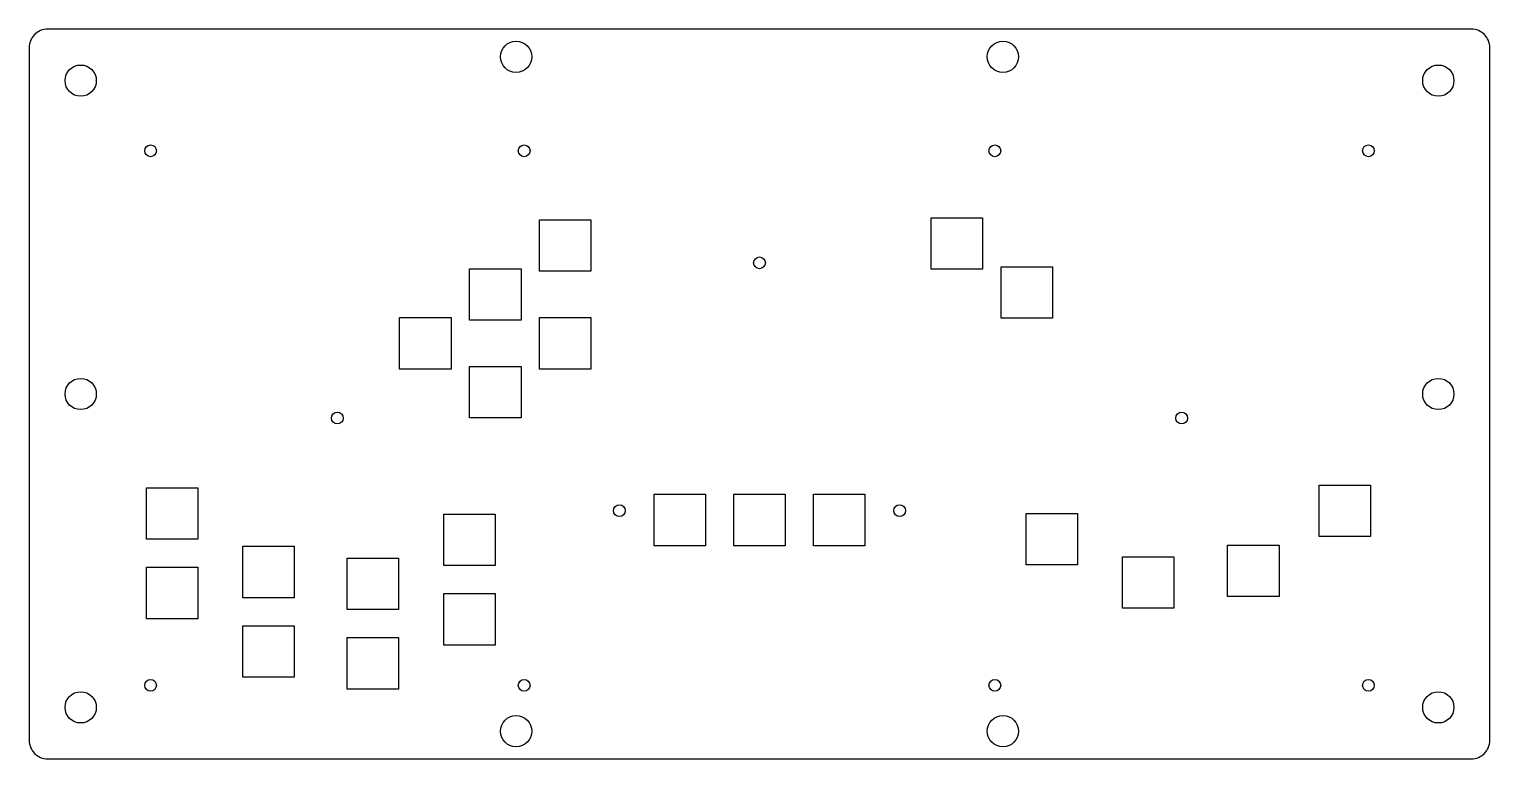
# Model space of a CAD drawing. Header units: millimetres. Extents: x -427 to -30, y 61 to 260.
import ezdxf

# ---------------------------------------------------------------- set-up
doc = ezdxf.new("R2010")
doc.units = ezdxf.units.MM
doc.header["$MEASUREMENT"] = 0

msp = doc.modelspace()

# ---------------------------------------------------------------- linework, layer by layer
msp.add_lwpolyline([(-422.2, 61.2), (-35, 61.2, 0.4142135624), (-30, 66.2), (-30, 254.8, 0.4142135624), (-35, 259.8), (-422.2, 259.8, 0.4142135624), (-427.2, 254.8), (-427.2, 66.2, 0.4142135624)], format="xyb", close=True)
for points in [[(-274.427453, 193.934578), (-288.427453, 193.934578), (-288.427453, 207.934578), (-274.427453, 207.934578)], [(-167.919603, 194.442263), (-181.919603, 194.442263), (-181.919603, 208.442263), (-167.919603, 208.442263)], [(-148.894603, 181.121263), (-162.894603, 181.121263), (-162.894603, 195.121263), (-148.894603, 195.121263)], [(-293.452453, 180.613578), (-307.452453, 180.613578), (-307.452453, 194.613578), (-293.452453, 194.613578)], [(-312.477453, 167.292578), (-326.477453, 167.292578), (-326.477453, 181.292578), (-312.477453, 181.292578)], [(-274.427453, 167.292578), (-288.427453, 167.292578), (-288.427453, 181.292578), (-274.427453, 181.292578)], [(-293.452453, 153.971578), (-307.452453, 153.971578), (-307.452453, 167.971578), (-293.452453, 167.971578)], [(-62.428481, 121.668351), (-76.428481, 121.668351), (-76.428481, 135.668351), (-62.428481, 135.668351)], [(-381.341283, 120.961424), (-395.341283, 120.961424), (-395.341283, 134.961424), (-381.341283, 134.961424)], [(-243.24, 119.20625), (-257.24, 119.20625), (-257.24, 133.20625), (-243.24, 133.20625)], [(-221.6, 119.20625), (-235.6, 119.20625), (-235.6, 133.20625), (-221.6, 133.20625)], [(-199.96, 119.20625), (-213.96, 119.20625), (-213.96, 133.20625), (-199.96, 133.20625)], [(-300.488253, 113.815054), (-314.488253, 113.815054), (-314.488253, 127.815054), (-300.488253, 127.815054)], [(-142.1, 113.9675), (-156.1, 113.9675), (-156.1, 127.9675), (-142.1, 127.9675)], [(-87.294945, 105.388868), (-101.294945, 105.388868), (-101.294945, 119.388868), (-87.294945, 119.388868)], [(-355.117169, 105.054988), (-369.117169, 105.054988), (-369.117169, 119.054988), (-355.117169, 119.054988)], [(-326.768452, 101.827595), (-340.768452, 101.827595), (-340.768452, 115.827595), (-326.768452, 115.827595)], [(-115.918213, 102.198028), (-129.918213, 102.198028), (-129.918213, 116.198028), (-115.918213, 116.198028)], [(-381.341283, 99.321424), (-395.341283, 99.321424), (-395.341283, 113.321424), (-381.341283, 113.321424)], [(-300.488253, 92.175054), (-314.488253, 92.175054), (-314.488253, 106.175054), (-300.488253, 106.175054)], [(-355.117169, 83.414988), (-369.117169, 83.414988), (-369.117169, 97.414988), (-355.117169, 97.414988)], [(-326.768452, 80.187595), (-340.768452, 80.187595), (-340.768452, 94.187595), (-326.768452, 94.187595)]]:
    msp.add_lwpolyline(points, close=True)
for centre, radius in [((-294.8, 252.3), 4.25), ((-162.4, 252.3), 4.25), ((-413.2, 245.8), 4.25), ((-44, 245.8), 4.25), ((-394.2, 226.7), 1.6), ((-292.6, 226.7), 1.6), ((-164.6, 226.7), 1.6), ((-63, 226.7), 1.6), ((-228.6, 196.2), 1.6), ((-413.2, 160.5), 4.25), ((-44, 160.5), 4.25), ((-343.4, 153.95), 1.6), ((-113.8, 153.95), 1.6), ((-266.7, 128.74625), 1.6), ((-190.5, 128.74625), 1.6), ((-413.2, 75.2), 4.25), ((-394.2, 81.2), 1.6), ((-292.6, 81.2), 1.6), ((-164.6, 81.2), 1.6), ((-63, 81.2), 1.6), ((-44, 75.2), 4.25), ((-294.8, 68.7), 4.25), ((-162.4, 68.7), 4.25)]:
    msp.add_circle(centre, radius)

doc.saveas('drawing.dxf')
